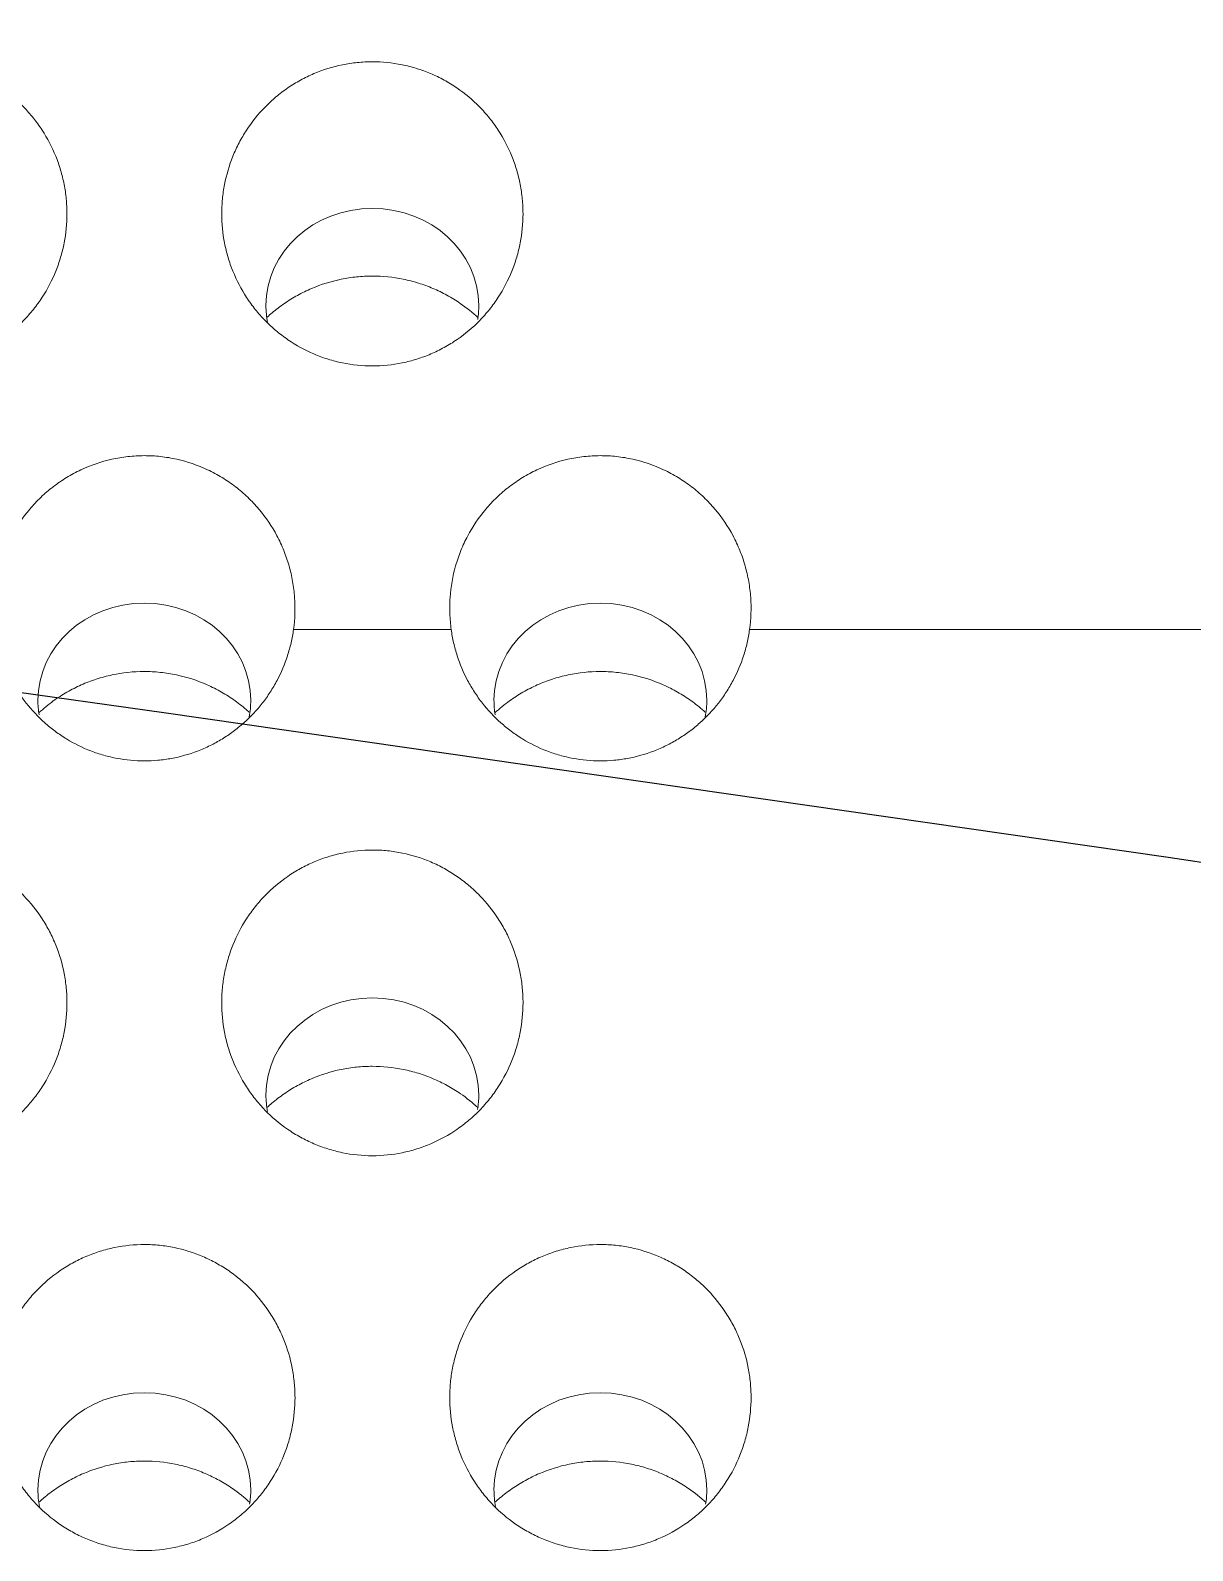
# Model space of a CAD drawing. Header units: inches. Extents: x 3778 to 56227, y -16914 to 35091.
# Drawn here: x 42142.55 to 42150.16, y -12627.63 to -12617.67 of the extents above; entities that cross this region are included whole.
import ezdxf

# ---------------------------------------------------------------- set-up
doc = ezdxf.new("R2010")
doc.units = ezdxf.units.IN
doc.header["$LTSCALE"] = 100
doc.header["$MEASUREMENT"] = 0
doc.linetypes.add('DH-HID2', pattern=[1.2, 0.8, -0.4])
doc.layers.add('2-con', color=2, linetype='Continuous')
doc.layers.add('FU-FURM', color=251, linetype='DH-HID2')
doc.layers.add('mark-B', color=2, linetype='Continuous', lineweight=20)

# ---------------------------------------------------------------- blocks, each defined once
blk = doc.blocks.new('cjscjdeh')
at = {"layer": 'FU-FURM', "color": 8}
blk.add_arc((149799.5168, 66904.3175), 1330.5693, 80.781096, 99.076777, dxfattribs=at)
blk = doc.blocks.new('무풍1WAY 대형')
at = {"layer": 'mark-B'}
for centre, start_param, end_param in [((537.771, -451.7211), 0, 0.171606), ((540.7586, -451.7211), 0, 0.171606), ((537.771, -451.7211), 2.993348, 3.141596), ((537.771, -451.7211), 3.141596, 6.283185), ((540.7586, -451.7211), 2.993348, 3.141596), ((540.7586, -451.7211), 3.141596, 6.283185), ((539.2648, -454.3084), 2.993348, 3.141596), ((539.2648, -454.3084), 0, 0.171216), ((539.2648, -454.3084), 3.141596, 6.283185), ((537.771, -456.8957), 2.968508, 3.141588), ((537.771, -456.8957), 0, 0.149028), ((540.7586, -456.8957), 2.968508, 3.141588), ((540.7586, -456.8957), 0, 0.149028), ((537.771, -456.8957), 3.141596, 6.283185), ((540.7586, -456.8957), 3.141596, 6.283185), ((539.2648, -459.483), 2.998943, 3.141588), ((539.2648, -459.483), 0, 0.175044), ((539.2648, -459.483), 3.141596, 6.283185)]:
    blk.add_ellipse(centre, major_axis=(0.6971, 0), ratio=0.913545, start_param=start_param, end_param=end_param, dxfattribs=at)
for points, knots in [([(537.771, -451.3231), (537.7047, -451.3231), (537.6396, -451.3298), (537.5436, -451.3495), (537.5119, -451.3577), (537.4648, -451.3725), (537.4491, -451.3778), (537.4182, -451.3892), (537.4029, -451.3953), (537.3277, -451.4276), (537.2707, -451.459), (537.2034, -451.5055), (537.1901, -451.5151), (537.164, -451.5351), (537.1512, -451.5454), (537.1138, -451.5772), (537.0663, -451.6217), (537.0236, -451.6704), (536.9933, -451.7085), (536.9835, -451.7214), (536.9645, -451.7479), (536.9552, -451.7614), (536.9108, -451.8301), (536.8812, -451.8876), (536.8451, -451.9774), (536.8345, -452.008), (536.8208, -452.0547), (536.8166, -452.0705), (536.8089, -452.1021), (536.8055, -452.118), (536.7902, -452.1974), (536.7841, -452.2615), (536.7841, -452.3421), (536.7845, -452.3583), (536.786, -452.3906), (536.7872, -452.4069), (536.7918, -452.4555), (536.7964, -452.4875), (536.8147, -452.5825), (536.8328, -452.6442), (536.8691, -452.7346), (536.8827, -452.7644), (536.9126, -452.8221), (536.9289, -452.8501), (536.9815, -452.9314), (537.0217, -452.9821), (537.0787, -453.0411), (537.0904, -453.0526), (537.1143, -453.0749), (537.1508, -453.1074), (537.2152, -453.1568), (537.2706, -453.1911), (537.3135, -453.2148), (537.3281, -453.2224), (537.3577, -453.2369), (537.3727, -453.2438), (537.4482, -453.2761), (537.5105, -453.2956), (537.6065, -453.3154), (537.639, -453.3205), (537.7049, -453.3272), (537.7378, -453.3289), (537.836, -453.3289), (537.901, -453.3224), (537.9817, -453.3059), (537.9979, -453.3022), (538.0299, -453.2939), (538.0773, -453.2804), (538.1538, -453.2522), (538.2125, -453.2236), (538.2556, -453.1999), (538.2697, -453.1916), (538.2978, -453.1743), (538.3116, -453.1653), (538.379, -453.1188), (538.4285, -453.0768), (538.4851, -453.0185), (538.4962, -453.0066), (538.5178, -452.982), (538.5283, -452.9694), (538.5589, -452.931), (538.5779, -452.9046), (538.6307, -452.8231), (538.6604, -452.7657), (538.6907, -452.6903), (538.6965, -452.6749), (538.7071, -452.6442), (538.722, -452.5978), (538.741, -452.5195), (538.7502, -452.4558), (538.7548, -452.4076), (538.756, -452.3914), (538.7575, -452.359), (538.7579, -452.3427), (538.758, -452.2614), (538.7518, -452.1973), (538.7336, -452.1024), (538.726, -452.0711), (538.7123, -452.0243), (538.7074, -452.0088), (538.6967, -451.978), (538.691, -451.9627), (538.6608, -451.8875), (538.6312, -451.8302), (538.5786, -451.7487), (538.5596, -451.7222), (538.5188, -451.6708), (538.4973, -451.6463), (538.4296, -451.5763), (538.3802, -451.5343), (538.2995, -451.4784), (538.2714, -451.461), (538.214, -451.4292), (538.1554, -451.4006), (538.0943, -451.3779), (538.0319, -451.3582), (538.0001, -451.3499), (537.9028, -451.3298), (537.8373, -451.3231), (537.771, -451.3231)], [0, 0, 0, 0, 0.03125, 0.03125, 0.046875, 0.046875, 0.054687, 0.054687, 0.0625, 0.0625, 0.09375, 0.09375, 0.101562, 0.101562, 0.109375, 0.109375, 0.125, 0.140625, 0.140625, 0.148437, 0.148437, 0.15625, 0.15625, 0.1875, 0.1875, 0.203125, 0.203125, 0.210937, 0.210937, 0.21875, 0.21875, 0.25, 0.25, 0.257812, 0.257812, 0.265625, 0.265625, 0.28125, 0.28125, 0.3125, 0.3125, 0.328125, 0.328125, 0.34375, 0.34375, 0.375, 0.375, 0.382812, 0.382812, 0.390625, 0.40625, 0.421875, 0.421875, 0.429687, 0.429687, 0.4375, 0.4375, 0.46875, 0.46875, 0.484375, 0.484375, 0.5, 0.5, 0.53125, 0.53125, 0.539062, 0.539062, 0.546875, 0.5625, 0.578125, 0.578125, 0.585937, 0.585937, 0.59375, 0.59375, 0.625, 0.625, 0.632812, 0.632812, 0.640625, 0.640625, 0.65625, 0.65625, 0.6875, 0.6875, 0.695312, 0.695312, 0.703125, 0.71875, 0.734375, 0.734375, 0.742187, 0.742187, 0.75, 0.75, 0.78125, 0.78125, 0.796875, 0.796875, 0.804687, 0.804687, 0.8125, 0.8125, 0.84375, 0.84375, 0.859375, 0.859375, 0.875, 0.875, 0.90625, 0.90625, 0.921875, 0.921875, 0.9375, 0.953125, 0.953125, 0.96875, 0.96875, 1, 1, 1, 1]), ([(540.7586, -451.3231), (540.6923, -451.3231), (540.6272, -451.3298), (540.5312, -451.3495), (540.4995, -451.3577), (540.4523, -451.3725), (540.4366, -451.3778), (540.4057, -451.3892), (540.3905, -451.3953), (540.3152, -451.4276), (540.2582, -451.459), (540.1909, -451.5055), (540.1777, -451.5151), (540.1516, -451.5351), (540.1388, -451.5454), (540.1013, -451.5772), (540.0539, -451.6217), (540.0111, -451.6704), (539.9808, -451.7085), (539.971, -451.7214), (539.952, -451.7479), (539.9428, -451.7614), (539.8984, -451.8301), (539.8687, -451.8876), (539.8327, -451.9774), (539.8221, -452.008), (539.8083, -452.0547), (539.8041, -452.0705), (539.7964, -452.1021), (539.793, -452.118), (539.7777, -452.1974), (539.7716, -452.2615), (539.7716, -452.3421), (539.772, -452.3583), (539.7735, -452.3906), (539.7747, -452.4069), (539.7793, -452.4555), (539.784, -452.4875), (539.8023, -452.5825), (539.8204, -452.6442), (539.8566, -452.7346), (539.8703, -452.7644), (539.9002, -452.8221), (539.9164, -452.8501), (539.969, -452.9314), (540.0092, -452.9821), (540.0663, -453.0411), (540.078, -453.0526), (540.1019, -453.0749), (540.1384, -453.1074), (540.2028, -453.1568), (540.2581, -453.1911), (540.3011, -453.2148), (540.3156, -453.2224), (540.3453, -453.2369), (540.3603, -453.2438), (540.4358, -453.2761), (540.498, -453.2956), (540.5941, -453.3154), (540.6266, -453.3205), (540.6925, -453.3272), (540.7253, -453.3289), (540.8235, -453.3289), (540.8886, -453.3224), (540.9693, -453.3059), (540.9855, -453.3022), (541.0174, -453.2939), (541.0648, -453.2804), (541.1414, -453.2522), (541.2001, -453.2236), (541.2431, -453.1999), (541.2573, -453.1916), (541.2853, -453.1743), (541.2991, -453.1653), (541.3665, -453.1188), (541.4161, -453.0768), (541.4727, -453.0185), (541.4837, -453.0066), (541.5053, -452.982), (541.5158, -452.9694), (541.5464, -452.931), (541.5654, -452.9046), (541.6182, -452.8231), (541.648, -452.7657), (541.6783, -452.6903), (541.684, -452.6749), (541.6947, -452.6442), (541.7095, -452.5978), (541.7285, -452.5195), (541.7377, -452.4558), (541.7424, -452.4076), (541.7435, -452.3914), (541.7451, -452.359), (541.7455, -452.3427), (541.7455, -452.2614), (541.7393, -452.1973), (541.7211, -452.1024), (541.7136, -452.0711), (541.6999, -452.0243), (541.6949, -452.0088), (541.6842, -451.978), (541.6785, -451.9627), (541.6484, -451.8875), (541.6188, -451.8302), (541.5661, -451.7487), (541.5472, -451.7222), (541.5064, -451.6708), (541.4849, -451.6463), (541.4172, -451.5763), (541.3678, -451.5343), (541.2871, -451.4784), (541.2589, -451.461), (541.2016, -451.4292), (541.1429, -451.4006), (541.0818, -451.3779), (541.0195, -451.3582), (540.9877, -451.3499), (540.8904, -451.3298), (540.8248, -451.3231), (540.7586, -451.3231)], [0, 0, 0, 0, 0.03125, 0.03125, 0.046875, 0.046875, 0.054687, 0.054687, 0.0625, 0.0625, 0.09375, 0.09375, 0.101562, 0.101562, 0.109375, 0.109375, 0.125, 0.140625, 0.140625, 0.148437, 0.148437, 0.15625, 0.15625, 0.1875, 0.1875, 0.203125, 0.203125, 0.210937, 0.210937, 0.21875, 0.21875, 0.25, 0.25, 0.257812, 0.257812, 0.265625, 0.265625, 0.28125, 0.28125, 0.3125, 0.3125, 0.328125, 0.328125, 0.34375, 0.34375, 0.375, 0.375, 0.382812, 0.382812, 0.390625, 0.40625, 0.421875, 0.421875, 0.429687, 0.429687, 0.4375, 0.4375, 0.46875, 0.46875, 0.484375, 0.484375, 0.5, 0.5, 0.53125, 0.53125, 0.539062, 0.539062, 0.546875, 0.5625, 0.578125, 0.578125, 0.585937, 0.585937, 0.59375, 0.59375, 0.625, 0.625, 0.632812, 0.632812, 0.640625, 0.640625, 0.65625, 0.65625, 0.6875, 0.6875, 0.695312, 0.695312, 0.703125, 0.71875, 0.734375, 0.734375, 0.742187, 0.742187, 0.75, 0.75, 0.78125, 0.78125, 0.796875, 0.796875, 0.804687, 0.804687, 0.8125, 0.8125, 0.84375, 0.84375, 0.859375, 0.859375, 0.875, 0.875, 0.90625, 0.90625, 0.921875, 0.921875, 0.9375, 0.953125, 0.953125, 0.96875, 0.96875, 1, 1, 1, 1]), ([(538.4589, -451.6421), (538.4492, -451.6508), (538.414, -451.6818), (538.35, -451.7308), (538.2924, -451.7665), (538.2476, -451.7913), (538.2324, -451.7991), (538.2016, -451.8142), (538.1859, -451.8214), (538.1073, -451.855), (538.0424, -451.8753), (537.9423, -451.896), (537.9085, -451.9012), (537.8398, -451.9082), (537.8056, -451.91), (537.7033, -451.91), (537.6356, -451.9032), (537.5515, -451.8861), (537.5347, -451.8822), (537.5014, -451.8736), (537.452, -451.8595), (537.3722, -451.8301), (537.3111, -451.8004), (537.2662, -451.7757), (537.2515, -451.7671), (537.2223, -451.7491), (537.2079, -451.7397), (537.153, -451.7019), (537.1146, -451.6712), (537.0786, -451.6379)], [0, 0, 0, 0, 0.025816, 0.093224, 0.160632, 0.160632, 0.194336, 0.194336, 0.228041, 0.228041, 0.362857, 0.362857, 0.430265, 0.430265, 0.497674, 0.497674, 0.63249, 0.63249, 0.666194, 0.666194, 0.699898, 0.767307, 0.834715, 0.834715, 0.868419, 0.868419, 0.902123, 0.902123, 1, 1, 1, 1]), ([(541.4464, -451.6421), (541.4368, -451.6508), (541.4015, -451.6818), (541.3375, -451.7308), (541.2799, -451.7665), (541.2352, -451.7913), (541.22, -451.7991), (541.1891, -451.8142), (541.1735, -451.8214), (541.0948, -451.855), (541.03, -451.8753), (540.9299, -451.896), (540.8961, -451.9012), (540.8274, -451.9082), (540.7932, -451.91), (540.6909, -451.91), (540.6231, -451.9032), (540.5391, -451.8861), (540.5222, -451.8822), (540.4889, -451.8736), (540.4395, -451.8595), (540.3598, -451.8301), (540.2986, -451.8004), (540.2538, -451.7757), (540.239, -451.7671), (540.2098, -451.7491), (540.1954, -451.7397), (540.1406, -451.7019), (540.1022, -451.6712), (540.0661, -451.6379)], [0, 0, 0, 0, 0.025816, 0.093224, 0.160632, 0.160632, 0.194336, 0.194336, 0.228041, 0.228041, 0.362857, 0.362857, 0.430265, 0.430265, 0.497674, 0.497674, 0.63249, 0.63249, 0.666194, 0.666194, 0.699898, 0.767307, 0.834715, 0.834715, 0.868419, 0.868419, 0.902123, 0.902123, 1, 1, 1, 1]), ([(539.2648, -453.9109), (539.1985, -453.9109), (539.1335, -453.9176), (539.0375, -453.9373), (539.0058, -453.9454), (538.9587, -453.9602), (538.943, -453.9655), (538.9121, -453.9769), (538.8968, -453.983), (538.8216, -454.0152), (538.7646, -454.0466), (538.6973, -454.093), (538.6841, -454.1026), (538.6579, -454.1226), (538.6451, -454.1329), (538.6077, -454.1646), (538.5602, -454.209), (538.5175, -454.2577), (538.4771, -454.3084), (538.458, -454.3349), (538.4047, -454.4173), (538.375, -454.4747), (538.339, -454.5644), (538.3284, -454.5949), (538.3146, -454.6416), (538.3104, -454.6574), (538.3027, -454.689), (538.2993, -454.7049), (538.284, -454.7842), (538.2779, -454.8482), (538.2779, -454.9288), (538.2783, -454.945), (538.2798, -454.9773), (538.281, -454.9935), (538.2856, -455.0421), (538.2902, -455.0741), (538.3086, -455.169), (538.3267, -455.2307), (538.3629, -455.321), (538.3766, -455.3508), (538.4065, -455.4084), (538.4227, -455.4364), (538.4754, -455.5176), (538.5156, -455.5683), (538.5726, -455.6271), (538.5844, -455.6387), (538.6082, -455.661), (538.6447, -455.6934), (538.7092, -455.7427), (538.7645, -455.777), (538.8074, -455.8007), (538.822, -455.8083), (538.8516, -455.8227), (538.8666, -455.8296), (538.9421, -455.8618), (539.0043, -455.8813), (539.1004, -455.9011), (539.1329, -455.9061), (539.1988, -455.9129), (539.2316, -455.9145), (539.3297, -455.9146), (539.3947, -455.9081), (539.4755, -455.8916), (539.4916, -455.8879), (539.5236, -455.8797), (539.571, -455.8662), (539.6475, -455.838), (539.7062, -455.8094), (539.7492, -455.7858), (539.7634, -455.7775), (539.7914, -455.7602), (539.8052, -455.7512), (539.8726, -455.7048), (539.9222, -455.6629), (539.9788, -455.6046), (539.9898, -455.5927), (540.0114, -455.5682), (540.0219, -455.5556), (540.0525, -455.5172), (540.0715, -455.4908), (540.1243, -455.4094), (540.1541, -455.3521), (540.1844, -455.2767), (540.1902, -455.2614), (540.2009, -455.2307), (540.2157, -455.1843), (540.2347, -455.1061), (540.2439, -455.0424), (540.2486, -454.9942), (540.2497, -454.9781), (540.2513, -454.9457), (540.2517, -454.9294), (540.2517, -454.8482), (540.2455, -454.7841), (540.2273, -454.6894), (540.2197, -454.658), (540.206, -454.6113), (540.2011, -454.5958), (540.1904, -454.565), (540.1847, -454.5498), (540.1545, -454.4746), (540.1249, -454.4174), (540.0722, -454.3359), (540.0533, -454.3095), (540.0125, -454.2581), (539.991, -454.2336), (539.9233, -454.1637), (539.8739, -454.1218), (539.7932, -454.066), (539.765, -454.0485), (539.7077, -454.0169), (539.6491, -453.9882), (539.588, -453.9656), (539.5256, -453.946), (539.4938, -453.9377), (539.3966, -453.9176), (539.331, -453.9109), (539.2648, -453.9109)], [0, 0, 0, 0, 0.03125, 0.03125, 0.046875, 0.046875, 0.054688, 0.054688, 0.0625, 0.0625, 0.09375, 0.09375, 0.101563, 0.101563, 0.109375, 0.109375, 0.125, 0.140625, 0.140625, 0.15625, 0.15625, 0.1875, 0.1875, 0.203125, 0.203125, 0.210938, 0.210938, 0.21875, 0.21875, 0.25, 0.25, 0.257813, 0.257813, 0.265625, 0.265625, 0.28125, 0.28125, 0.3125, 0.3125, 0.328125, 0.328125, 0.34375, 0.34375, 0.375, 0.375, 0.382813, 0.382813, 0.390625, 0.40625, 0.421875, 0.421875, 0.429688, 0.429688, 0.4375, 0.4375, 0.46875, 0.46875, 0.484375, 0.484375, 0.5, 0.5, 0.53125, 0.53125, 0.539063, 0.539063, 0.546875, 0.5625, 0.578125, 0.578125, 0.585938, 0.585938, 0.59375, 0.59375, 0.625, 0.625, 0.632813, 0.632813, 0.640625, 0.640625, 0.65625, 0.65625, 0.6875, 0.6875, 0.695313, 0.695313, 0.703125, 0.71875, 0.734375, 0.734375, 0.742188, 0.742188, 0.75, 0.75, 0.78125, 0.78125, 0.796875, 0.796875, 0.804688, 0.804688, 0.8125, 0.8125, 0.84375, 0.84375, 0.859375, 0.859375, 0.875, 0.875, 0.90625, 0.90625, 0.921875, 0.921875, 0.9375, 0.953125, 0.953125, 0.96875, 0.96875, 1, 1, 1, 1]), ([(542.2523, -453.9109), (542.1861, -453.9109), (542.121, -453.9176), (542.025, -453.9373), (541.9933, -453.9454), (541.9462, -453.9602), (541.9305, -453.9655), (541.8996, -453.9769), (541.8844, -453.983), (541.8091, -454.0152), (541.7521, -454.0466), (541.6849, -454.093), (541.6716, -454.1026), (541.6455, -454.1226), (541.6327, -454.1329), (541.5953, -454.1646), (541.5478, -454.209), (541.505, -454.2577), (541.4646, -454.3084), (541.4456, -454.3349), (541.3922, -454.4173), (541.3626, -454.4747), (541.3265, -454.5644), (541.3159, -454.5949), (541.3022, -454.6416), (541.2979, -454.6574), (541.2903, -454.689), (541.2868, -454.7049), (541.2715, -454.7842), (541.2654, -454.8482), (541.2654, -454.9288), (541.2658, -454.945), (541.2673, -454.9773), (541.2685, -454.9935), (541.2731, -455.0421), (541.2778, -455.0741), (541.2961, -455.169), (541.3142, -455.2307), (541.3504, -455.321), (541.3641, -455.3508), (541.394, -455.4084), (541.4103, -455.4364), (541.4629, -455.5176), (541.5031, -455.5683), (541.5602, -455.6271), (541.5719, -455.6387), (541.5958, -455.661), (541.6323, -455.6934), (541.6967, -455.7427), (541.752, -455.777), (541.795, -455.8007), (541.8095, -455.8083), (541.8392, -455.8227), (541.8542, -455.8296), (541.9296, -455.8618), (541.9919, -455.8813), (542.0879, -455.9011), (542.1204, -455.9061), (542.1863, -455.9129), (542.2191, -455.9145), (542.3173, -455.9146), (542.3823, -455.9081), (542.463, -455.8916), (542.4792, -455.8879), (542.5111, -455.8797), (542.5585, -455.8662), (542.6351, -455.838), (542.6937, -455.8094), (542.7367, -455.7858), (542.7509, -455.7775), (542.779, -455.7602), (542.7927, -455.7512), (542.8602, -455.7048), (542.9097, -455.6629), (542.9663, -455.6046), (542.9774, -455.5927), (542.999, -455.5682), (543.0095, -455.5556), (543.0401, -455.5172), (543.0591, -455.4908), (543.1119, -455.4094), (543.1416, -455.3521), (543.172, -455.2767), (543.1777, -455.2614), (543.1884, -455.2307), (543.2033, -455.1843), (543.2223, -455.1061), (543.2315, -455.0424), (543.2361, -454.9942), (543.2373, -454.9781), (543.2388, -454.9457), (543.2392, -454.9294), (543.2392, -454.8482), (543.2331, -454.7841), (543.2149, -454.6894), (543.2073, -454.658), (543.1936, -454.6113), (543.1886, -454.5958), (543.178, -454.565), (543.1723, -454.5498), (543.1421, -454.4746), (543.1125, -454.4174), (543.0598, -454.3359), (543.0408, -454.3095), (543, -454.2581), (542.9785, -454.2336), (542.9108, -454.1637), (542.8614, -454.1218), (542.7807, -454.066), (542.7526, -454.0485), (542.6952, -454.0169), (542.6366, -453.9882), (542.5755, -453.9656), (542.5132, -453.946), (542.4813, -453.9377), (542.3841, -453.9176), (542.3186, -453.9109), (542.2523, -453.9109)], [0, 0, 0, 0, 0.03125, 0.03125, 0.046875, 0.046875, 0.054688, 0.054688, 0.0625, 0.0625, 0.09375, 0.09375, 0.101563, 0.101563, 0.109375, 0.109375, 0.125, 0.140625, 0.140625, 0.15625, 0.15625, 0.1875, 0.1875, 0.203125, 0.203125, 0.210938, 0.210938, 0.21875, 0.21875, 0.25, 0.25, 0.257813, 0.257813, 0.265625, 0.265625, 0.28125, 0.28125, 0.3125, 0.3125, 0.328125, 0.328125, 0.34375, 0.34375, 0.375, 0.375, 0.382813, 0.382813, 0.390625, 0.40625, 0.421875, 0.421875, 0.429688, 0.429688, 0.4375, 0.4375, 0.46875, 0.46875, 0.484375, 0.484375, 0.5, 0.5, 0.53125, 0.53125, 0.539063, 0.539063, 0.546875, 0.5625, 0.578125, 0.578125, 0.585938, 0.585938, 0.59375, 0.59375, 0.625, 0.625, 0.632813, 0.632813, 0.640625, 0.640625, 0.65625, 0.65625, 0.6875, 0.6875, 0.695313, 0.695313, 0.703125, 0.71875, 0.734375, 0.734375, 0.742188, 0.742188, 0.75, 0.75, 0.78125, 0.78125, 0.796875, 0.796875, 0.804688, 0.804688, 0.8125, 0.8125, 0.84375, 0.84375, 0.859375, 0.859375, 0.875, 0.875, 0.90625, 0.90625, 0.921875, 0.921875, 0.9375, 0.953125, 0.953125, 0.96875, 0.96875, 1, 1, 1, 1]), ([(539.9526, -454.2295), (539.9429, -454.2383), (539.9076, -454.2693), (539.8435, -454.3183), (539.7859, -454.3539), (539.7412, -454.3786), (539.726, -454.3865), (539.6951, -454.4016), (539.6795, -454.4087), (539.6009, -454.4423), (539.5361, -454.4626), (539.436, -454.4832), (539.4022, -454.4884), (539.3336, -454.4954), (539.2994, -454.4971), (539.1971, -454.4972), (539.1294, -454.4904), (539.0454, -454.4733), (539.0286, -454.4694), (538.9953, -454.4608), (538.9459, -454.4468), (538.8662, -454.4174), (538.8051, -454.3877), (538.7603, -454.3631), (538.7455, -454.3545), (538.7163, -454.3365), (538.7019, -454.3272), (538.6469, -454.2894), (538.6084, -454.2586), (538.5723, -454.2252)], [0, 0, 0, 0, 0.026006, 0.093382, 0.160759, 0.160759, 0.194447, 0.194447, 0.228135, 0.228135, 0.362888, 0.362888, 0.430264, 0.430264, 0.497641, 0.497641, 0.632393, 0.632393, 0.666081, 0.666081, 0.69977, 0.767146, 0.834522, 0.834522, 0.868211, 0.868211, 0.901899, 0.901899, 1, 1, 1, 1]), ([(538.7482, -457.3599), (538.7442, -457.3309), (538.7389, -457.302), (538.729, -457.2588), (538.7254, -457.2444), (538.7175, -457.2159), (538.7133, -457.2018), (538.6907, -457.1319), (538.668, -457.078), (538.6268, -457.0002), (538.6119, -456.9747), (538.5876, -456.9374), (538.5793, -456.9251), (538.562, -456.9009), (538.5532, -456.8891), (538.5077, -456.831), (538.4676, -456.788), (538.4015, -456.729), (538.3786, -456.7102), (538.3426, -456.6835), (538.3304, -456.6748), (538.3057, -456.6581), (538.2932, -456.6501), (538.23, -456.6114), (538.177, -456.5852), (538.1076, -456.5585), (538.0936, -456.5535), (538.0652, -456.544), (538.0509, -456.5396), (538.0075, -456.5273), (537.9785, -456.5205), (537.8908, -456.5041), (537.8317, -456.4986), (537.742, -456.4985), (537.7118, -456.4999), (537.6522, -456.5054), (537.6227, -456.5095), (537.5351, -456.5257), (537.4779, -456.5418), (537.408, -456.5687), (537.3941, -456.5744), (537.3667, -456.5863), (537.3261, -456.6052), (537.2612, -456.6409), (537.2122, -456.674), (537.1765, -456.7005), (537.1647, -456.7096), (537.1416, -456.7284), (537.1302, -456.7382), (537.0746, -456.7878), (537.0344, -456.8309), (536.98, -456.9004), (536.9628, -456.9244), (536.9306, -456.974), (536.9155, -456.9997), (536.874, -457.078), (536.8513, -457.132), (536.8242, -457.2156), (536.8164, -457.244), (536.8065, -457.2871), (536.8035, -457.3017), (536.7982, -457.3307), (536.7958, -457.3453), (536.7938, -457.3599)], [0, 0, 0, 0, 0.03125, 0.03125, 0.046875, 0.046875, 0.0625, 0.0625, 0.125, 0.125, 0.15625, 0.15625, 0.171875, 0.171875, 0.1875, 0.1875, 0.25, 0.25, 0.28125, 0.28125, 0.296875, 0.296875, 0.3125, 0.3125, 0.375, 0.375, 0.390625, 0.390625, 0.40625, 0.40625, 0.4375, 0.4375, 0.5, 0.5, 0.53125, 0.53125, 0.5625, 0.5625, 0.625, 0.625, 0.640625, 0.640625, 0.65625, 0.6875, 0.71875, 0.71875, 0.734375, 0.734375, 0.75, 0.75, 0.8125, 0.8125, 0.84375, 0.84375, 0.875, 0.875, 0.9375, 0.9375, 0.96875, 0.96875, 0.984375, 0.984375, 1, 1, 1, 1]), ([(541.7358, -457.3599), (541.7317, -457.3309), (541.7265, -457.302), (541.7166, -457.2588), (541.7129, -457.2444), (541.7051, -457.2159), (541.7009, -457.2018), (541.6783, -457.1319), (541.6555, -457.078), (541.6143, -457.0002), (541.5994, -456.9747), (541.5752, -456.9374), (541.5668, -456.9251), (541.5496, -456.9009), (541.5407, -456.8891), (541.4953, -456.831), (541.4551, -456.788), (541.3891, -456.729), (541.3661, -456.7102), (541.3301, -456.6835), (541.3179, -456.6748), (541.2932, -456.6581), (541.2808, -456.6501), (541.2175, -456.6114), (541.1645, -456.5852), (541.0952, -456.5585), (541.0811, -456.5535), (541.0528, -456.544), (541.0384, -456.5396), (540.9951, -456.5273), (540.966, -456.5205), (540.8783, -456.5041), (540.8192, -456.4986), (540.7296, -456.4985), (540.6994, -456.4999), (540.6398, -456.5054), (540.6103, -456.5095), (540.5227, -456.5257), (540.4655, -456.5418), (540.3955, -456.5687), (540.3816, -456.5744), (540.3542, -456.5863), (540.3137, -456.6052), (540.2488, -456.6409), (540.1997, -456.674), (540.164, -456.7005), (540.1523, -456.7096), (540.1292, -456.7284), (540.1178, -456.7382), (540.0622, -456.7878), (540.0219, -456.8309), (539.9675, -456.9004), (539.9504, -456.9244), (539.9182, -456.974), (539.9031, -456.9997), (539.8616, -457.078), (539.8388, -457.132), (539.8118, -457.2157), (539.804, -457.244), (539.7941, -457.2871), (539.7911, -457.3017), (539.7857, -457.3307), (539.7834, -457.3453), (539.7813, -457.3599)], [0, 0, 0, 0, 0.03125, 0.03125, 0.046875, 0.046875, 0.0625, 0.0625, 0.125, 0.125, 0.15625, 0.15625, 0.171875, 0.171875, 0.1875, 0.1875, 0.25, 0.25, 0.28125, 0.28125, 0.296875, 0.296875, 0.3125, 0.3125, 0.375, 0.375, 0.390625, 0.390625, 0.40625, 0.40625, 0.4375, 0.4375, 0.5, 0.5, 0.53125, 0.53125, 0.5625, 0.5625, 0.625, 0.625, 0.640625, 0.640625, 0.65625, 0.6875, 0.71875, 0.71875, 0.734375, 0.734375, 0.75, 0.75, 0.8125, 0.8125, 0.84375, 0.84375, 0.875, 0.875, 0.9375, 0.9375, 0.96875, 0.96875, 0.984375, 0.984375, 1, 1, 1, 1]), ([(538.4618, -456.8141), (538.432, -456.8415), (538.4005, -456.8673), (538.3529, -456.9016), (538.3382, -456.9116), (538.3084, -456.9309), (538.2632, -456.9585), (538.1849, -456.9982), (538.1192, -457.0235), (538.0688, -457.0399), (538.0518, -457.045), (538.0174, -457.0542), (538.0001, -457.0584), (537.9133, -457.0769), (537.8432, -457.0844), (537.7549, -457.0845), (537.7372, -457.0841), (537.7017, -457.0823), (537.6839, -457.0809), (537.6307, -457.0753), (537.5957, -457.0698), (537.4923, -457.048), (537.4252, -457.0264), (537.3274, -456.9831), (537.2959, -456.9671), (537.2348, -456.9322), (537.1758, -456.8942), (537.1208, -456.8503), (537.0911, -456.824), (537.0879, -456.821), (537.0846, -456.8181)], [0, 0, 0, 0, 0.081182, 0.081182, 0.116188, 0.116188, 0.151195, 0.221208, 0.291222, 0.291222, 0.326228, 0.326228, 0.361235, 0.361235, 0.501261, 0.501261, 0.536268, 0.536268, 0.571275, 0.571275, 0.641288, 0.641288, 0.781314, 0.781314, 0.851328, 0.851328, 0.921341, 0.991354, 0.991354, 1, 1, 1, 1]), ([(541.4493, -456.8141), (541.4195, -456.8415), (541.388, -456.8673), (541.3405, -456.9016), (541.3258, -456.9116), (541.296, -456.9309), (541.2507, -456.9585), (541.1724, -456.9982), (541.1068, -457.0235), (541.0564, -457.0399), (541.0394, -457.045), (541.005, -457.0542), (540.9876, -457.0584), (540.9008, -457.0769), (540.8308, -457.0844), (540.7424, -457.0845), (540.7247, -457.0841), (540.6893, -457.0823), (540.6714, -457.0809), (540.6182, -457.0753), (540.5833, -457.0698), (540.4798, -457.048), (540.4127, -457.0264), (540.315, -456.9831), (540.2834, -456.9671), (540.2224, -456.9322), (540.1634, -456.8942), (540.1084, -456.8503), (540.0787, -456.824), (540.0754, -456.821), (540.0722, -456.8181)], [0, 0, 0, 0, 0.081181, 0.081181, 0.116188, 0.116188, 0.151195, 0.221208, 0.291221, 0.291221, 0.326228, 0.326228, 0.361234, 0.361234, 0.501261, 0.501261, 0.536268, 0.536268, 0.571274, 0.571274, 0.641288, 0.641288, 0.781314, 0.781314, 0.851328, 0.851328, 0.921341, 0.991354, 0.991354, 1, 1, 1, 1]), ([(538.7481, -457.3592), (538.753, -457.3937), (538.756, -457.4285), (538.7579, -457.4812), (538.758, -457.4989), (538.7574, -457.5343), (538.7567, -457.552), (538.7506, -457.6401), (538.7385, -457.7091), (538.7144, -457.7936), (538.7091, -457.8104), (538.6977, -457.8439), (538.6915, -457.8605), (538.6716, -457.91), (538.6567, -457.942), (538.6072, -458.0352), (538.568, -458.0936), (538.5106, -458.1618), (538.4987, -458.1752), (538.4743, -458.2011), (538.4369, -458.2389), (538.3699, -458.2965), (538.3115, -458.3368), (538.2657, -458.3647), (538.2501, -458.3737), (538.2185, -458.3907), (538.2026, -458.3987), (538.1218, -458.4366), (538.0547, -458.4597), (537.9499, -458.4832), (537.9141, -458.4892), (537.8429, -458.4971), (537.7717, -458.5011), (537.7005, -458.4972), (537.6471, -458.4914), (537.6293, -458.4889), (537.5937, -458.483), (537.576, -458.4796), (537.4886, -458.4601), (537.4213, -458.4371), (537.3404, -458.3992), (537.3244, -458.3912), (537.2928, -458.3742), (537.2772, -458.3652), (537.2315, -458.3374), (537.1729, -458.2972), (537.1192, -458.251), (537.0807, -458.2142), (537.0682, -458.2016), (537.0437, -458.1755), (537.0318, -458.1622), (536.9746, -458.0942), (536.9352, -458.0358), (536.8938, -457.9579), (536.8859, -457.9421), (536.8709, -457.9099), (536.8638, -457.8935), (536.844, -457.8442), (536.8212, -457.7776), (536.8055, -457.7092), (536.7964, -457.6573), (536.7938, -457.6399), (536.7895, -457.6049), (536.7878, -457.5872), (536.7817, -457.4988), (536.7842, -457.4287), (536.7939, -457.3592)], [0, 0, 0, 0, 0.03125, 0.03125, 0.046875, 0.046875, 0.0625, 0.0625, 0.125, 0.125, 0.140625, 0.140625, 0.15625, 0.15625, 0.1875, 0.1875, 0.25, 0.25, 0.265625, 0.265625, 0.28125, 0.3125, 0.34375, 0.34375, 0.359375, 0.359375, 0.375, 0.375, 0.4375, 0.4375, 0.46875, 0.46875, 0.5, 0.53125, 0.53125, 0.546875, 0.546875, 0.5625, 0.5625, 0.625, 0.625, 0.640625, 0.640625, 0.65625, 0.65625, 0.6875, 0.71875, 0.71875, 0.734375, 0.734375, 0.75, 0.75, 0.8125, 0.8125, 0.828125, 0.828125, 0.84375, 0.84375, 0.875, 0.90625, 0.90625, 0.921875, 0.921875, 0.9375, 0.9375, 1, 1, 1, 1]), ([(541.7357, -457.3592), (541.7405, -457.3937), (541.7436, -457.4285), (541.7454, -457.4812), (541.7456, -457.4989), (541.745, -457.5343), (541.7442, -457.552), (541.7381, -457.6401), (541.726, -457.7091), (541.7019, -457.7936), (541.6967, -457.8104), (541.6852, -457.8439), (541.679, -457.8605), (541.6591, -457.91), (541.6443, -457.942), (541.5948, -458.0352), (541.5555, -458.0936), (541.4981, -458.1618), (541.4862, -458.1752), (541.4619, -458.2011), (541.4244, -458.2389), (541.3574, -458.2965), (541.299, -458.3368), (541.2533, -458.3647), (541.2377, -458.3737), (541.2061, -458.3907), (541.1901, -458.3987), (541.1094, -458.4366), (541.0422, -458.4597), (540.9374, -458.4832), (540.9016, -458.4892), (540.8304, -458.4971), (540.7592, -458.5011), (540.688, -458.4972), (540.6346, -458.4914), (540.6168, -458.4889), (540.5812, -458.483), (540.5636, -458.4796), (540.4761, -458.4601), (540.4088, -458.4371), (540.328, -458.3992), (540.312, -458.3912), (540.2803, -458.3742), (540.2647, -458.3652), (540.219, -458.3374), (540.1605, -458.2972), (540.1067, -458.251), (540.0682, -458.2142), (540.0557, -458.2016), (540.0313, -458.1755), (540.0194, -458.1622), (539.9621, -458.0942), (539.9227, -458.0358), (539.8813, -457.9579), (539.8734, -457.9421), (539.8584, -457.9099), (539.8514, -457.8935), (539.8315, -457.8442), (539.8087, -457.7776), (539.793, -457.7092), (539.7839, -457.6573), (539.7813, -457.6399), (539.777, -457.6049), (539.7753, -457.5872), (539.7692, -457.4988), (539.7717, -457.4287), (539.7814, -457.3592)], [0, 0, 0, 0, 0.03125, 0.03125, 0.046875, 0.046875, 0.0625, 0.0625, 0.125, 0.125, 0.140625, 0.140625, 0.15625, 0.15625, 0.1875, 0.1875, 0.25, 0.25, 0.265625, 0.265625, 0.28125, 0.3125, 0.34375, 0.34375, 0.359375, 0.359375, 0.375, 0.375, 0.4375, 0.4375, 0.46875, 0.46875, 0.5, 0.53125, 0.53125, 0.546875, 0.546875, 0.5625, 0.5625, 0.625, 0.625, 0.640625, 0.640625, 0.65625, 0.65625, 0.6875, 0.71875, 0.71875, 0.734375, 0.734375, 0.75, 0.75, 0.8125, 0.8125, 0.828125, 0.828125, 0.84375, 0.84375, 0.875, 0.90625, 0.90625, 0.921875, 0.921875, 0.9375, 0.9375, 1, 1, 1, 1]), ([(539.2648, -459.0874), (539.3309, -459.0874), (539.3959, -459.0941), (539.4917, -459.1136), (539.5234, -459.1217), (539.5704, -459.1363), (539.5861, -459.1416), (539.617, -459.153), (539.6322, -459.159), (539.7074, -459.191), (539.7643, -459.2222), (539.8315, -459.2682), (539.8448, -459.2778), (539.8709, -459.2977), (539.8837, -459.3079), (539.9212, -459.3394), (539.9687, -459.3836), (540.0115, -459.432), (540.0519, -459.4825), (540.0709, -459.5088), (540.1244, -459.5908), (540.1541, -459.648), (540.1903, -459.7373), (540.2009, -459.7677), (540.2147, -459.8142), (540.2189, -459.8299), (540.2266, -459.8614), (540.2301, -459.8772), (540.2454, -459.9563), (540.2515, -460.0201), (540.2516, -460.1164), (540.2501, -460.1486), (540.2438, -460.2132), (540.2392, -460.2451), (540.2208, -460.3396), (540.2027, -460.4011), (540.1664, -460.4909), (540.1527, -460.5206), (540.1227, -460.5779), (540.1065, -460.6057), (540.0537, -460.6865), (540.0134, -460.737), (539.9563, -460.7954), (539.9446, -460.8069), (539.9207, -460.829), (539.8842, -460.8613), (539.8198, -460.9102), (539.7645, -460.9442), (539.7215, -460.9677), (539.707, -460.9752), (539.6774, -460.9896), (539.6624, -460.9964), (539.587, -461.0284), (539.5248, -461.0477), (539.4289, -461.0673), (539.3964, -461.0723), (539.3307, -461.0789), (539.2979, -461.0806), (539.1999, -461.0806), (539.135, -461.0742), (539.0544, -461.0579), (539.0383, -461.0542), (539.0064, -461.046), (538.9591, -461.0326), (538.8826, -461.0047), (538.824, -460.9764), (538.781, -460.9529), (538.7668, -460.9447), (538.7388, -460.9276), (538.725, -460.9187), (538.6576, -460.8726), (538.608, -460.8309), (538.5513, -460.7731), (538.5403, -460.7612), (538.5187, -460.7369), (538.5082, -460.7244), (538.4775, -460.6862), (538.4585, -460.6599), (538.4056, -460.5789), (538.3758, -460.5219), (538.3454, -460.4469), (538.3396, -460.4317), (538.3289, -460.4011), (538.314, -460.3549), (538.295, -460.277), (538.2858, -460.2135), (538.2811, -460.1656), (538.28, -460.1495), (538.2784, -460.1172), (538.278, -460.101), (538.278, -460.02), (538.2842, -459.9562), (538.3025, -459.8618), (538.3101, -459.8306), (538.3238, -459.7841), (538.3288, -459.7686), (538.3395, -459.7379), (538.3452, -459.7228), (538.3754, -459.6479), (538.4051, -459.591), (538.4579, -459.5099), (538.4769, -459.4835), (538.5177, -459.4325), (538.5392, -459.4081), (538.607, -459.3386), (538.6564, -459.2969), (538.7371, -459.2414), (538.7652, -459.2241), (538.8225, -459.1926), (538.8811, -459.1642), (538.9421, -459.1417), (539.0044, -459.1222), (539.0362, -459.114), (539.1332, -459.0941), (539.1986, -459.0874), (539.2648, -459.0874)], [0, 0, 0, 0, 0.03125, 0.03125, 0.046875, 0.046875, 0.054687, 0.054687, 0.0625, 0.0625, 0.09375, 0.09375, 0.101562, 0.101562, 0.109375, 0.109375, 0.125, 0.140625, 0.140625, 0.15625, 0.15625, 0.1875, 0.1875, 0.203125, 0.203125, 0.210937, 0.210937, 0.21875, 0.21875, 0.25, 0.25, 0.265625, 0.265625, 0.28125, 0.28125, 0.3125, 0.3125, 0.328125, 0.328125, 0.34375, 0.34375, 0.375, 0.375, 0.382812, 0.382812, 0.390625, 0.40625, 0.421875, 0.421875, 0.429687, 0.429687, 0.4375, 0.4375, 0.46875, 0.46875, 0.484375, 0.484375, 0.5, 0.5, 0.53125, 0.53125, 0.539062, 0.539062, 0.546875, 0.5625, 0.578125, 0.578125, 0.585938, 0.585938, 0.59375, 0.59375, 0.625, 0.625, 0.632813, 0.632813, 0.640625, 0.640625, 0.65625, 0.65625, 0.6875, 0.6875, 0.695313, 0.695313, 0.703125, 0.71875, 0.734375, 0.734375, 0.742188, 0.742188, 0.75, 0.75, 0.78125, 0.78125, 0.796875, 0.796875, 0.804688, 0.804688, 0.8125, 0.8125, 0.84375, 0.84375, 0.859375, 0.859375, 0.875, 0.875, 0.90625, 0.90625, 0.921875, 0.921875, 0.9375, 0.953125, 0.953125, 0.96875, 0.96875, 1, 1, 1, 1]), ([(542.2523, -459.0874), (542.3185, -459.0874), (542.3834, -459.0941), (542.4793, -459.1136), (542.5109, -459.1217), (542.558, -459.1363), (542.5736, -459.1416), (542.6045, -459.153), (542.6197, -459.159), (542.6949, -459.191), (542.7518, -459.2222), (542.8191, -459.2682), (542.8323, -459.2778), (542.8584, -459.2977), (542.8713, -459.3079), (542.9087, -459.3394), (542.9562, -459.3836), (542.999, -459.432), (543.0394, -459.4825), (543.0585, -459.5088), (543.112, -459.5908), (543.1417, -459.648), (543.1778, -459.7373), (543.1884, -459.7677), (543.2022, -459.8142), (543.2065, -459.8299), (543.2142, -459.8614), (543.2176, -459.8772), (543.233, -459.9563), (543.2391, -460.0201), (543.2391, -460.1164), (543.2376, -460.1486), (543.2314, -460.2132), (543.2268, -460.2451), (543.2084, -460.3396), (543.1902, -460.4011), (543.1539, -460.4909), (543.1402, -460.5206), (543.1103, -460.5779), (543.094, -460.6057), (543.0413, -460.6865), (543.001, -460.737), (542.9439, -460.7954), (542.9322, -460.8069), (542.9083, -460.829), (542.8718, -460.8613), (542.8073, -460.9102), (542.752, -460.9442), (542.7091, -460.9677), (542.6945, -460.9752), (542.6649, -460.9896), (542.6499, -460.9964), (542.5745, -461.0284), (542.5124, -461.0477), (542.4164, -461.0673), (542.384, -461.0723), (542.3182, -461.0789), (542.2854, -461.0806), (542.1875, -461.0806), (542.1226, -461.0742), (542.042, -461.0579), (542.0258, -461.0542), (541.994, -461.046), (541.9466, -461.0326), (541.8701, -461.0047), (541.8115, -460.9764), (541.7685, -460.9529), (541.7544, -460.9447), (541.7264, -460.9276), (541.7126, -460.9187), (541.6451, -460.8726), (541.5955, -460.8309), (541.5389, -460.7731), (541.5278, -460.7612), (541.5063, -460.7369), (541.4957, -460.7244), (541.4651, -460.6862), (541.4461, -460.6599), (541.3931, -460.5789), (541.3633, -460.5219), (541.3329, -460.4469), (541.3272, -460.4317), (541.3165, -460.4011), (541.3016, -460.3549), (541.2825, -460.277), (541.2733, -460.2135), (541.2687, -460.1656), (541.2675, -460.1495), (541.266, -460.1172), (541.2656, -460.101), (541.2656, -460.02), (541.2717, -459.9562), (541.29, -459.8618), (541.2976, -459.8306), (541.3114, -459.7841), (541.3163, -459.7686), (541.327, -459.7379), (541.3327, -459.7228), (541.363, -459.6479), (541.3927, -459.591), (541.4455, -459.5099), (541.4644, -459.4835), (541.5053, -459.4325), (541.5268, -459.4081), (541.5945, -459.3386), (541.644, -459.2969), (541.7246, -459.2414), (541.7528, -459.2241), (541.8101, -459.1926), (541.8686, -459.1642), (541.9296, -459.1417), (541.9919, -459.1222), (542.0237, -459.114), (542.1208, -459.0941), (542.1862, -459.0874), (542.2523, -459.0874)], [0, 0, 0, 0, 0.03125, 0.03125, 0.046875, 0.046875, 0.054688, 0.054688, 0.0625, 0.0625, 0.09375, 0.09375, 0.101563, 0.101563, 0.109375, 0.109375, 0.125, 0.140625, 0.140625, 0.15625, 0.15625, 0.1875, 0.1875, 0.203125, 0.203125, 0.210938, 0.210938, 0.21875, 0.21875, 0.25, 0.25, 0.265625, 0.265625, 0.28125, 0.28125, 0.3125, 0.3125, 0.328125, 0.328125, 0.34375, 0.34375, 0.375, 0.375, 0.382813, 0.382813, 0.390625, 0.40625, 0.421875, 0.421875, 0.429688, 0.429688, 0.4375, 0.4375, 0.46875, 0.46875, 0.484375, 0.484375, 0.5, 0.5, 0.53125, 0.53125, 0.539063, 0.539063, 0.546875, 0.5625, 0.578125, 0.578125, 0.585938, 0.585938, 0.59375, 0.59375, 0.625, 0.625, 0.632813, 0.632813, 0.640625, 0.640625, 0.65625, 0.65625, 0.6875, 0.6875, 0.695313, 0.695313, 0.703125, 0.71875, 0.734375, 0.734375, 0.742188, 0.742188, 0.75, 0.75, 0.78125, 0.78125, 0.796875, 0.796875, 0.804688, 0.804688, 0.8125, 0.8125, 0.84375, 0.84375, 0.859375, 0.859375, 0.875, 0.875, 0.90625, 0.90625, 0.921875, 0.921875, 0.9375, 0.953125, 0.953125, 0.96875, 0.96875, 1, 1, 1, 1]), ([(539.9534, -459.4071), (539.943, -459.4166), (539.907, -459.4483), (539.8423, -459.4977), (539.7848, -459.5333), (539.7401, -459.5579), (539.725, -459.5658), (539.6942, -459.5808), (539.6786, -459.5879), (539.6001, -459.6214), (539.5355, -459.6416), (539.4356, -459.6621), (539.4019, -459.6673), (539.3334, -459.6743), (539.2993, -459.676), (539.1973, -459.6761), (539.1297, -459.6693), (539.0459, -459.6522), (539.0291, -459.6484), (538.9959, -459.6398), (538.9466, -459.6258), (538.867, -459.5966), (538.8061, -459.567), (538.7613, -459.5424), (538.7466, -459.5339), (538.7175, -459.5159), (538.7031, -459.5066), (538.6475, -459.4684), (538.6084, -459.4371), (538.5718, -459.4031)], [0, 0, 0, 0, 0.027925, 0.095048, 0.162171, 0.162171, 0.195733, 0.195733, 0.229294, 0.229294, 0.36354, 0.36354, 0.430663, 0.430663, 0.497787, 0.497787, 0.632033, 0.632033, 0.665594, 0.665594, 0.699156, 0.766279, 0.833402, 0.833402, 0.866964, 0.866964, 0.900525, 0.900525, 1, 1, 1, 1])]:
    blk.add_open_spline(points, degree=3, knots=knots, dxfattribs=at)
for points in [[(0.8679, -457.3596), (179.5094, -457.3597), (358.1514, -457.3598), (536.7938, -457.3599)], [(538.7482, -457.3599), (539.0926, -457.3599), (539.437, -457.3599), (539.7814, -457.3599)]]:
    blk.add_open_spline(points, degree=3, dxfattribs=at)
blk = doc.blocks.new('dpdjzjs')
at = {"layer": 'mark-B', "rotation": 180}
blk.add_blockref('무풍1WAY 대형', (178654.9147, 88751.491), dxfattribs=at)

msp = doc.modelspace()

# ---------------------------------------------------------------- block references
msp.add_blockref('cjscjdeh', (-107842.9668, -80843.8362))
at = {"layer": '2-con'}
msp.add_blockref('dpdjzjs', (-135970.8648, -101830.4424), dxfattribs=at)

doc.saveas('drawing.dxf')
